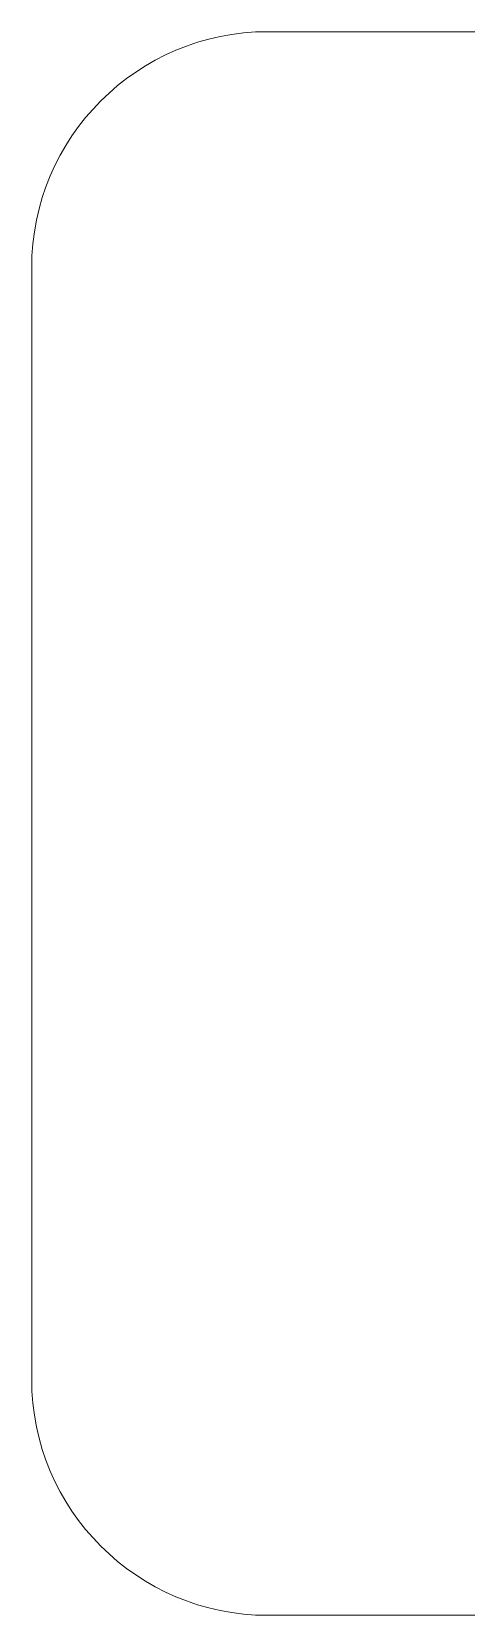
# Model space of a CAD drawing. Header units: millimetres. Extents: x -43 to 250, y -7 to 120.
# Drawn here: x 21.9 to 40.3, y -7 to 60 of the extents above; entities that cross this region are included whole.
import ezdxf

# ---------------------------------------------------------------- set-up
doc = ezdxf.new("R2010")
doc.units = ezdxf.units.MM

msp = doc.modelspace()

# ---------------------------------------------------------------- linework, layer by layer
at = {"color": 7, "linetype": 'Continuous', "lineweight": 15}
for p, q in [((61.911, 60), (31.911, 60)), ((21.911, 50), (21.911, 2.965)), ((31.911, -7.035), (67.911, -7.035))]:
    msp.add_line(p, q, dxfattribs=at)
for centre, start, end in [((31.911, 50), 90, 180), ((31.911, 2.965), 180, 270)]:
    msp.add_arc(centre, 10, start, end, dxfattribs=at)

doc.saveas('drawing.dxf')
